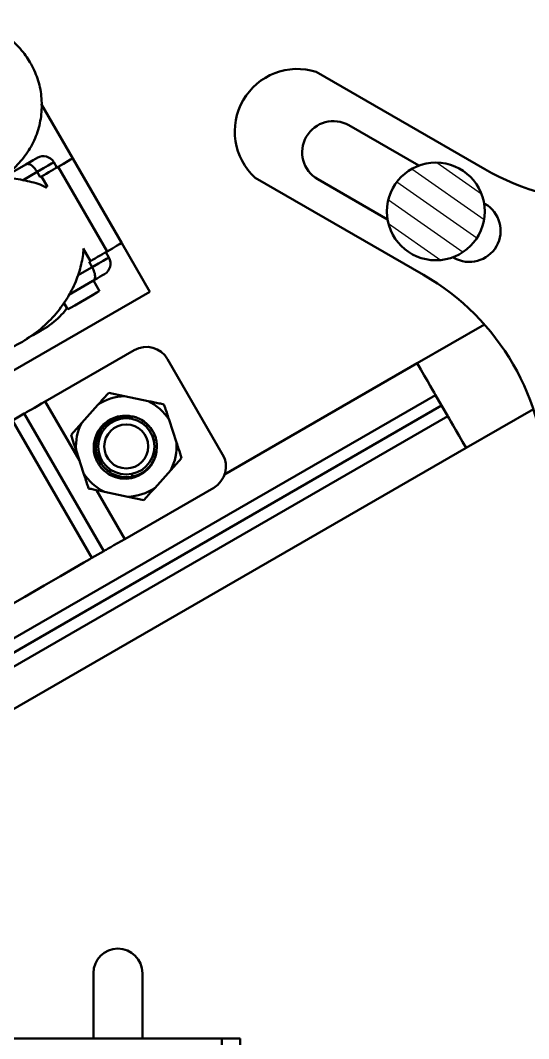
# Model space of a CAD drawing. Header units: millimetres. Extents: x 263 to 2983, y 441 to 2500.
# Drawn here: x 761.2 to 802.7, y 1557.5 to 1640.9 of the extents above; entities that cross this region are included whole.
import ezdxf

# ---------------------------------------------------------------- set-up
doc = ezdxf.new("R2010")
doc.units = ezdxf.units.MM
doc.header["$LTSCALE"] = 0.5
doc.layers.add('BOL', color=7, linetype='Continuous', lineweight=50)
doc.layers.add('HAT', color=3, linetype='Continuous')

msp = doc.modelspace()

# ---------------------------------------------------------------- hatches: boundary and pattern name
at = {"layer": 'HAT'}
h = msp.add_hatch(dxfattribs=at)
h.set_pattern_fill('ANSI31', color=256, scale=0.5, angle=100)
h.paths.add_polyline_path([(791.154, 1625.218, 1), (799.154, 1625.218, 1)])

# ---------------------------------------------------------------- linework, layer by layer
at = {"layer": 'BOL'}
for p, q in [((799.154, 1628.682), (785.373, 1636.638)), ((765.469, 1629.557), (762.891, 1634.021)), ((793.76, 1628.967), (788.045, 1632.267)), ((764.169, 1628.807), (763.919, 1629.24)), ((769.469, 1622.629), (765.469, 1629.557)), ((759.629, 1627.918), (761.617, 1629.065)), ((762.55, 1628.449), (761.357, 1627.76)), ((762.55, 1628.449), (762.8, 1628.016)), ((764.279, 1628.87), (768.279, 1621.942)), ((762.907, 1628.078), (762.8, 1628.016)), ((763.401, 1627.222), (762.907, 1628.078)), ((780.374, 1627.978), (794.154, 1620.022)), ((785.495, 1627.85), (791.21, 1624.551)), ((799.17, 1625.844), (799.098, 1625.886)), ((771.769, 1618.645), (769.469, 1622.629)), ((766.907, 1621.15), (766.315, 1622.175)), ((768.419, 1621.446), (768.169, 1621.879)), ((766.907, 1621.15), (766.8, 1621.088)), ((767.05, 1620.655), (766.8, 1621.088)), ((796.548, 1621.469), (796.62, 1621.427)), ((765.862, 1619.969), (767.05, 1620.655)), ((767.117, 1619.539), (765.148, 1618.402)), ((767.654, 1618.694), (767.154, 1619.56)), ((750.118, 1606.145), (771.769, 1618.645)), ((764.736, 1617.748), (765.056, 1617.194)), ((765.082, 1617.209), (765.056, 1617.194)), ((793.625, 1612.789), (799.124, 1615.964)), ((770.487, 1613.864), (763.218, 1609.667)), ((777.72, 1605.338), (773.22, 1613.132)), ((777.883, 1603.7), (793.625, 1612.789)), ((717.183, 1565.19), (795.125, 1610.19)), ((769.702, 1610.101), (768.403, 1610.374)), ((771.624, 1609.697), (769.702, 1610.101)), ((795.125, 1610.19), (795.625, 1609.324)), ((717.683, 1564.324), (795.625, 1609.324)), ((766.008, 1604.834), (763.218, 1609.667)), ((767.517, 1609.386), (766.206, 1607.923)), ((796.125, 1608.458), (795.625, 1609.324)), ((796.125, 1608.458), (718.183, 1563.458)), ((760.528, 1608.114), (761.502, 1608.676)), ((768.002, 1597.418), (761.502, 1608.676)), ((803.124, 1609.035), (797.625, 1605.86)), ((767.028, 1596.856), (760.528, 1608.114)), ((766.206, 1607.923), (765.32, 1606.935)), ((773.947, 1606.296), (773.336, 1608.163)), ((797.625, 1605.86), (719.683, 1560.86)), ((765.733, 1605.674), (766.344, 1603.807)), ((767.464, 1605.207), (767.55, 1605.012)), ((773.474, 1604.046), (774.36, 1605.034)), ((772.163, 1602.583), (773.474, 1604.046)), ((776.987, 1602.606), (769.718, 1598.409)), ((769.718, 1598.409), (767.409, 1602.408)), ((768.056, 1602.272), (769.978, 1601.868)), ((769.978, 1601.868), (771.277, 1601.595)), ((767.028, 1596.856), (768.002, 1597.418)), ((767.154, 1562.892), (767.154, 1557.522)), ((771.154, 1557.522), (771.154, 1562.892)), ((748.654, 1557.522), (777.654, 1557.522)), ((777.654, 1557.522), (779.154, 1557.522)), ((777.654, 1531.522), (777.654, 1557.522)), ((779.154, 1531.522), (779.154, 1557.522))]:
    msp.add_line(p, q, dxfattribs=at)
at = {"layer": 'BOL', "flags": 128}
for points in [[(761.617, 1629.065), (761.955, 1629.26), (762.218, 1629.412), (762.406, 1629.521), (762.518, 1629.586), (762.553, 1629.606)], [(763.919, 1629.24), (763.883, 1629.219), (763.728, 1629.129), (763.454, 1628.971), (763.06, 1628.744), (762.55, 1628.449)], [(765.469, 1629.557), (765.43, 1629.535), (765.291, 1629.455), (765.053, 1629.317), (764.715, 1629.122), (764.279, 1628.87)], [(762.907, 1628.078), (763.085, 1628.181), (763.284, 1628.296), (763.494, 1628.417), (763.701, 1628.536), (763.893, 1628.647), (764.06, 1628.744), (764.191, 1628.819), (764.279, 1628.87)], [(769.469, 1622.629), (769.43, 1622.606), (769.291, 1622.526), (769.053, 1622.388), (768.715, 1622.193), (768.279, 1621.942)], [(768.279, 1621.942), (768.191, 1621.891), (768.06, 1621.816), (767.893, 1621.719), (767.701, 1621.608), (767.494, 1621.488), (767.284, 1621.367), (767.085, 1621.252), (766.907, 1621.15)], [(767.05, 1620.655), (767.56, 1620.95), (767.954, 1621.177), (768.228, 1621.335), (768.383, 1621.425), (768.419, 1621.446)], [(768.053, 1620.08), (768.018, 1620.059), (767.906, 1619.995), (767.718, 1619.886), (767.455, 1619.734), (767.117, 1619.539)], [(767.654, 1618.694), (767.63, 1618.681), (767.438, 1618.57), (767.081, 1618.364), (766.614, 1618.094), (766.107, 1617.801), (765.638, 1617.53), (765.278, 1617.323), (765.082, 1617.209)], [(793.625, 1612.789), (793.918, 1612.282), (794.199, 1611.794), (794.458, 1611.345), (794.686, 1610.951), (794.872, 1610.628), (795.011, 1610.388), (795.096, 1610.24), (795.125, 1610.19)], [(763.218, 1609.667), (762.909, 1609.488), (762.61, 1609.316), (762.33, 1609.154), (762.079, 1609.009), (761.864, 1608.885), (761.693, 1608.786), (761.571, 1608.716), (761.502, 1608.676)], [(797.625, 1605.86), (797.332, 1606.367), (797.051, 1606.855), (796.792, 1607.304), (796.564, 1607.697), (796.378, 1608.021), (796.239, 1608.261), (796.154, 1608.408), (796.125, 1608.458)], [(769.718, 1598.409), (769.409, 1598.23), (769.11, 1598.057), (768.83, 1597.896), (768.579, 1597.751), (768.364, 1597.627), (768.193, 1597.528), (768.071, 1597.458), (768.002, 1597.418)], [(767.028, 1596.856), (766.863, 1596.76), (766.371, 1596.476), (765.567, 1596.012), (764.472, 1595.379), (763.115, 1594.597), (761.535, 1593.684), (759.774, 1592.667), (757.88, 1591.574), (755.905, 1590.434), (753.903, 1589.277), (751.927, 1588.137), (750.034, 1587.044), (748.272, 1586.027), (746.692, 1585.115), (745.336, 1584.332), (744.241, 1583.699), (743.436, 1583.235), (742.945, 1582.951), (742.779, 1582.856)]]:
    msp.add_lwpolyline(points, dxfattribs=at)
at = {"layer": 'BOL'}
for centre, radius in [((795.154, 1625.218), 4), ((769.84, 1605.985), 2.3), ((769.84, 1605.985), 1.8)]:
    msp.add_circle(centre, radius, dxfattribs=at)
for centre, radius, start, end in [((783.834, 1631.754), 5.122, 72.50709, 227.49426), ((786.77, 1630.058), 2.55, 60, 240), ((763.053, 1628.74), 1, 30, 120), ((809.154, 1646.003), 20, 240, 300), ((797.895, 1623.635), 2.55, 240, 60), ((767.553, 1620.946), 1, 300, 30), ((784.154, 1602.702), 20, 360, 60), ((771.487, 1612.132), 2, 30, 120), ((769.84, 1605.985), 4.119, 91.92139, 124.33189), ((769.84, 1605.985), 4.119, 31.92139, 64.33189), ((769.845, 1605.958), 2.491, 77.52258, 352.82068), ((769.84, 1605.985), 2.5, 352.22268, 82.74971), ((769.84, 1605.985), 4.119, 151.92139, 184.33189), ((769.84, 1605.985), 4.119, 331.92139, 4.33189), ((775.987, 1604.338), 2, 300, 30), ((769.84, 1605.985), 4.119, 211.92139, 244.33189), ((769.84, 1605.985), 4.119, 271.92139, 304.33189), ((769.154, 1562.892), 2, 0, 180)]:
    msp.add_arc(centre, radius, start, end, dxfattribs=at)
for points, knots in [([(761.878, 1637.581), (761.759, 1637.759), (761.368, 1638.347), (760.529, 1639.22), (759.302, 1640.06), (757.919, 1640.619), (756.448, 1640.873), (754.956, 1640.809), (753.509, 1640.432), (752.183, 1639.751), (751.102, 1638.909), (750.591, 1638.217), (750.374, 1637.924)], [0, 0, 0, 0, 0.047251, 0.155633, 0.264337, 0.37323, 0.482316, 0.591569, 0.700923, 0.810304, 0.919633, 1, 1, 1, 1]), ([(759.444, 1627.932), (759.671, 1628.056), (760.334, 1628.417), (761.238, 1629.301), (762.104, 1630.51), (762.683, 1631.885), (762.962, 1633.347), (762.919, 1634.832), (762.582, 1636.283), (762.112, 1637.149), (761.878, 1637.581)], [0, 0, 0, 0, 0.069891, 0.203476, 0.336859, 0.469995, 0.602877, 0.735547, 0.868098, 1, 1, 1, 1]), ([(762.55, 1628.449), (762.508, 1628.517), (762.424, 1628.652), (762.266, 1628.838), (762.059, 1629.02), (761.821, 1629.124), (761.682, 1629.102), (761.618, 1629.066), (761.617, 1629.065)], [0, 0, 0, 0, 0.107632, 0.214414, 0.382775, 0.663948, 0.997024, 1, 1, 1, 1]), ([(763.337, 1627.158), (763.322, 1627.167), (762.901, 1627.414), (761.916, 1627.693), (760.4, 1627.97), (758.753, 1627.959), (757.009, 1627.668), (755.258, 1627.053), (753.605, 1626.124), (752.195, 1624.965), (751.122, 1623.784), (750.636, 1622.95), (750.439, 1622.612)], [0, 0, 0, 0, 0.003735, 0.103693, 0.209703, 0.320037, 0.433293, 0.56093, 0.685422, 0.805734, 0.921166, 1, 1, 1, 1]), ([(755.911, 1613.069), (755.959, 1613.065), (756.557, 1613.017), (757.745, 1613.187), (759.467, 1613.612), (761.151, 1614.378), (762.693, 1615.423), (763.985, 1616.663), (764.999, 1618.024), (765.733, 1619.435), (766.174, 1620.825), (766.335, 1621.744), (766.344, 1622.186), (766.344, 1622.192)], [0, 0, 0, 0, 0.009606, 0.11984, 0.232312, 0.356287, 0.476777, 0.592843, 0.70385, 0.809141, 0.907804, 0.998623, 1, 1, 1, 1]), ([(767.117, 1619.539), (767.118, 1619.539), (767.182, 1619.575), (767.27, 1619.687), (767.299, 1619.944), (767.245, 1620.214), (767.163, 1620.444), (767.088, 1620.585), (767.05, 1620.655)], [0, 0, 0, 0, 0.002976, 0.336054, 0.617239, 0.785595, 0.89237, 1, 1, 1, 1]), ([(761.717, 1614.825), (762.224, 1615.088), (763.245, 1615.618), (764.348, 1616.498), (764.865, 1617.133), (765.017, 1617.32)], [0, 0, 0, 0, 0.409737, 0.825634, 1, 1, 1, 1]), ([(768.403, 1610.374), (768.313, 1610.274), (768.022, 1609.949), (767.723, 1609.616), (767.517, 1609.386)], [0, 0, 0, 0, 0.309687, 1, 1, 1, 1]), ([(772.923, 1609.424), (772.791, 1609.452), (772.364, 1609.542), (771.926, 1609.634), (771.624, 1609.697)], [0, 0, 0, 0, 0.309693, 1, 1, 1, 1]), ([(773.336, 1608.163), (773.316, 1608.225), (773.176, 1608.651), (773.04, 1609.068), (772.923, 1609.424)], [0, 0, 0, 0, 0.145963, 1, 1, 1, 1]), ([(767.238, 1605.305), (767.211, 1605.467), (767.135, 1605.921), (767.247, 1606.688), (767.653, 1607.492), (768.304, 1608.114), (769.114, 1608.469), (769.759, 1608.521), (770.098, 1608.473), (770.156, 1608.465)], [0, 0, 0, 0, 0.097293, 0.273044, 0.448793, 0.624622, 0.796267, 0.96529, 1, 1, 1, 1]), ([(770.241, 1608.437), (770.25, 1608.437), (770.584, 1608.445), (771.206, 1608.119), (771.893, 1607.475), (772.259, 1606.843), (772.266, 1606.477), (772.266, 1606.433)], [0, 0, 0, 0, 0.008494, 0.330026, 0.639127, 0.956689, 1, 1, 1, 1]), ([(765.32, 1606.935), (765.401, 1606.688), (765.537, 1606.273), (765.677, 1605.847), (765.733, 1605.674)], [0, 0, 0, 0, 0.592744, 1, 1, 1, 1]), ([(774.36, 1605.034), (774.28, 1605.281), (774.143, 1605.697), (774.004, 1606.122), (773.947, 1606.296)], [0, 0, 0, 0, 0.592761, 1, 1, 1, 1]), ([(768.474, 1603.668), (768.449, 1603.684), (768.323, 1603.759), (767.963, 1604.025), (767.506, 1604.541), (767.322, 1605.066), (767.238, 1605.305)], [0, 0, 0, 0, 0.041743, 0.209047, 0.639773, 1, 1, 1, 1]), ([(768.564, 1603.848), (768.318, 1604.028), (767.782, 1604.42), (767.553, 1605.045), (767.429, 1605.384)], [0, 0, 0, 0, 0.459448, 1, 1, 1, 1]), ([(772.317, 1605.646), (772.292, 1605.484), (772.224, 1605.044), (771.885, 1604.382), (771.27, 1603.777), (770.478, 1603.396), (769.595, 1603.299), (768.913, 1603.45), (768.563, 1603.624), (768.474, 1603.668)], [0, 0, 0, 0, 0.096552, 0.261818, 0.426973, 0.597502, 0.769414, 0.941266, 1, 1, 1, 1]), ([(766.344, 1603.807), (766.365, 1603.745), (766.504, 1603.319), (766.641, 1602.902), (766.757, 1602.545)], [0, 0, 0, 0, 0.145997, 1, 1, 1, 1]), ([(770.3, 1603.731), (770.307, 1603.696), (770.32, 1603.635), (770.332, 1603.573), (770.338, 1603.545)], [0, 0, 0, 0, 0.560097, 1, 1, 1, 1]), ([(766.757, 1602.545), (766.89, 1602.518), (767.317, 1602.428), (767.754, 1602.336), (768.056, 1602.272)], [0, 0, 0, 0, 0.309693, 1, 1, 1, 1]), ([(771.277, 1601.595), (771.368, 1601.696), (771.659, 1602.021), (771.957, 1602.354), (772.163, 1602.583)], [0, 0, 0, 0, 0.309707, 1, 1, 1, 1])]:
    msp.add_open_spline(points, degree=3, knots=knots, dxfattribs=at)

doc.saveas('drawing.dxf')
